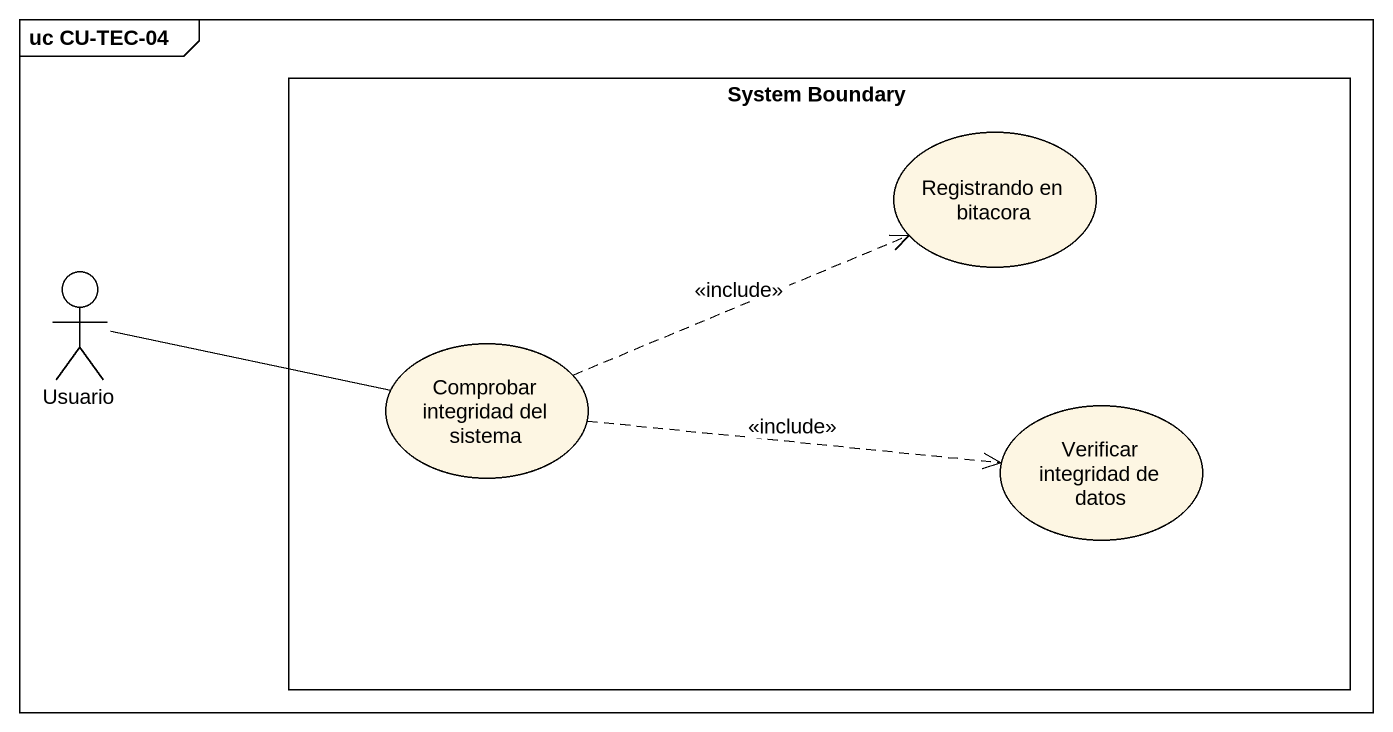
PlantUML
@startuml
mainframe uc CU-TEC-04
rectangle "System Boundary" as System_Boundary {
  usecase "Registrando en bitacora" as Registrando_en_bitacora
  usecase "Comprobar integridad del sistema" as Comprobar_integridad_del
  usecase "Verificar integridad de datos" as Verificar_integridad_de
}
actor Usuario
Usuario -right- Comprobar_integridad_del
Comprobar_integridad_del .right.> Registrando_en_bitacora : <<include>>
Comprobar_integridad_del .right.> Verificar_integridad_de : <<include>>
@enduml
